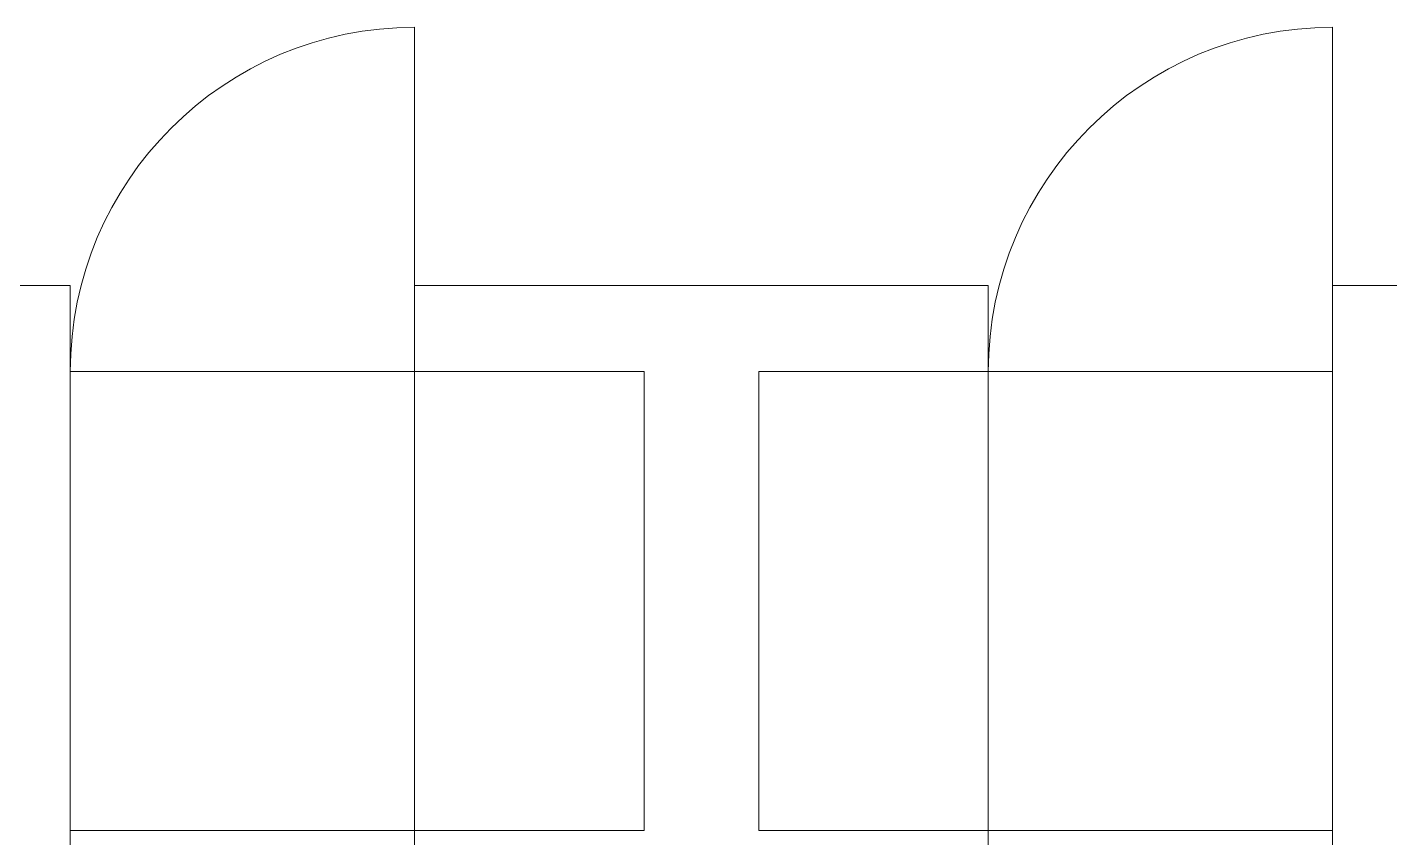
# Model space of a CAD drawing. Header units: millimetres. Extents: x -32 to 1412, y -324 to 2887.
# Drawn here: x 1033.916 to 1036.291, y 2054.097 to 2055.509 of the extents above; entities that cross this region are included whole.
import ezdxf

# ---------------------------------------------------------------- set-up
doc = ezdxf.new("R2010")
doc.units = ezdxf.units.MM
doc.header["$LTSCALE"] = 0.5
doc.layers.add('arquitetura', color=252, linetype='CONTINUOUS', lineweight=5)

msp = doc.modelspace()

# ---------------------------------------------------------------- linework, layer by layer
at = {"layer": 'arquitetura', "color": 252}
for p, q in [((1034.5912, 2054.9091), (1034.5912, 2055.5091)), ((1036.1912, 2054.9091), (1036.1912, 2055.5091)), ((1033.9912, 2055.0591), (1033.8412, 2055.0591)), ((1033.8412, 2055.0591), (1033.9912, 2055.0591)), ((1033.9912, 2053.2091), (1033.9912, 2055.0591)), ((1034.5912, 2054.9091), (1034.5912, 2055.0591)), ((1035.1912, 2055.0591), (1034.5912, 2055.0591)), ((1035.1912, 2055.0591), (1034.5912, 2055.0591)), ((1034.9912, 2055.0591), (1035.5912, 2055.0591)), ((1034.9912, 2055.0591), (1035.5912, 2055.0591)), ((1035.5912, 2054.9091), (1035.5912, 2055.0591)), ((1036.1912, 2053.2091), (1036.1912, 2055.0591)), ((1036.3412, 2055.0591), (1036.1912, 2055.0591)), ((1036.1912, 2055.0591), (1036.3412, 2055.0591)), ((1034.5912, 2054.9091), (1033.9912, 2054.9091)), ((1034.5912, 2054.9091), (1034.5912, 2054.1091)), ((1034.9912, 2054.9091), (1034.5912, 2054.9091)), ((1034.9912, 2054.1091), (1034.9912, 2054.9091)), ((1035.1912, 2054.1091), (1035.1912, 2054.9091)), ((1035.1912, 2054.9091), (1035.5912, 2054.9091)), ((1035.5912, 2054.9091), (1035.5912, 2054.1091)), ((1036.1912, 2054.9091), (1035.5912, 2054.9091)), ((1034.5912, 2054.1091), (1033.9912, 2054.1091)), ((1033.9912, 2054.1091), (1034.5912, 2054.1091)), ((1034.5912, 2054.1091), (1033.9912, 2054.1091)), ((1034.5912, 2054.1091), (1034.5912, 2053.9591)), ((1034.9912, 2054.1091), (1034.5912, 2054.1091)), ((1035.1912, 2054.1091), (1035.5912, 2054.1091)), ((1035.5912, 2054.1091), (1035.5912, 2053.9591)), ((1035.5912, 2054.1091), (1036.1912, 2054.1091)), ((1035.5912, 2054.1091), (1036.1912, 2054.1091))]:
    msp.add_line(p, q, dxfattribs=at)
for centre in [(1034.5912, 2054.9091), (1036.1912, 2054.9091)]:
    msp.add_arc(centre, 0.6, 90, 180, dxfattribs=at)

doc.saveas('drawing.dxf')
